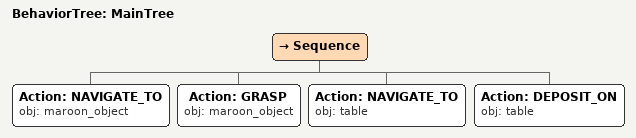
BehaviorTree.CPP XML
<root main_tree_to_execute="MainTree">
  <BehaviorTree ID="MainTree">
    <Sequence>
      <!-- Navigate to maroon_object -->
      <Action ID="NAVIGATE_TO" obj="maroon_object" />
      <!-- Grasp maroon_object -->
      <Action ID="GRASP" obj="maroon_object" />
      <!-- Navigate to table -->
      <Action ID="NAVIGATE_TO" obj="table" />
      <!-- Deposit on table -->
      <Action ID="DEPOSIT_ON" obj="table" />
    </Sequence>
  </BehaviorTree>
</root>
